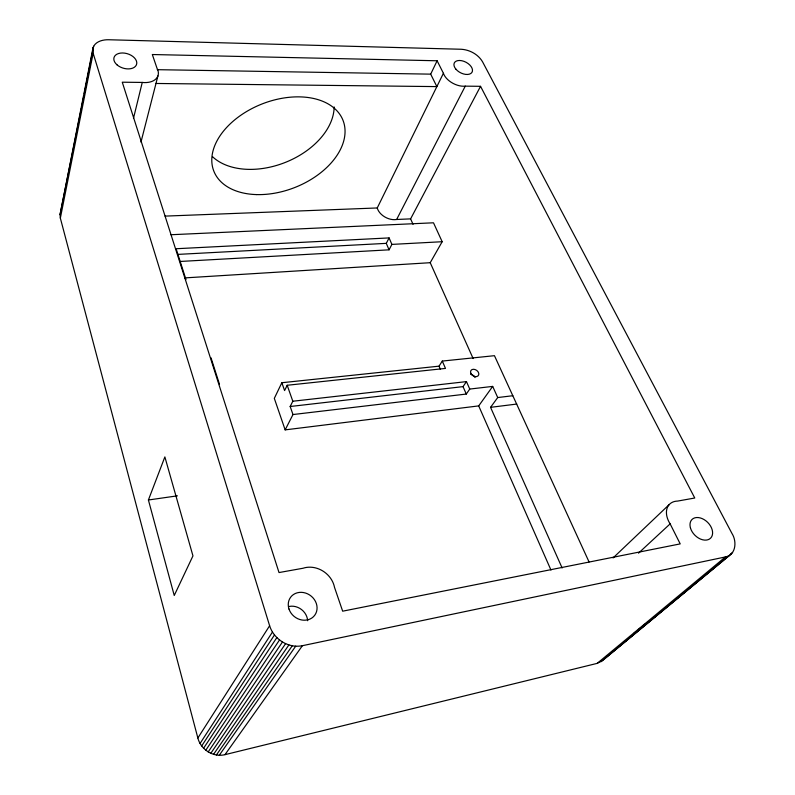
<?xml version="1.0" encoding="UTF-8"?>
<svg xmlns="http://www.w3.org/2000/svg" width="795" height="795" viewBox="0 0 795 795"><rect width="100%" height="100%" fill="white"/><g stroke="black" fill="none" stroke-linecap="round" stroke-linejoin="round"><path stroke-width="1.19" d="M92.995 47.879L93.134 53.235L269.624 625.745C273.768 639.23 288.426 648.561 302.398 645.699L725.428 556.947C736.14 554.93 736.955 541.246 732.016 533.564L482.535 61.771C478.163 54.358 469.736 49.797 461.249 49.26L108.696 39.75C102.724 39.591 95.072 41.489 92.995 47.879L60.032 214.65L60.35 218.128L197.856 738.008C200.738 749.566 213.298 757.625 224.985 754.654L597.194 663.368L602.531 660.536L731.191 554.045M60.032 214.65L81.388 108.18M81.865 105.755L83.793 96.036M84.27 93.611L93.651 46.259M60.35 218.128L93.134 53.235M133.471 118.356L142.255 82.432A18.394 11.796 17.5 0 0 157.092 68.479L152.322 54.527L437.121 60.778L443.411 73.279A15.811 9.431 27.4 0 0 465.264 86.148L480.538 86.317L694.76 498.008L677.638 501.079A20.531 14.221 44.4 0 0 670.135 523.865L638.514 553.151M140.973 142.086L157.907 75.942M148.407 499.995L164.873 456.916L192.956 555.894L174.244 595.475L148.407 499.995L177.404 495.832M589.055 561.936L494.45 355.683L442.298 361.069L439.019 366.167L281.837 382.723L274.315 398.375L285.157 429.876L478.699 405.897L492.691 386.4L497.72 397.55L490.555 407.338L562.125 567.968M155.78 83.465L436.872 86.605L430.691 74.144L437.121 60.778M442.298 361.069L445.478 368.413L287.184 385.267L284.59 390.584L281.837 382.723M165.082 216.111L377.247 207.962L443.411 73.279M285.157 429.876L292.987 414.543L290.165 406.503L292.818 401.236L287.184 385.267M377.247 207.962A14.062 9.52 27.1 0 0 396.635 219.48L465.264 86.148M180.217 261.456L389.063 249.829L386.281 243.359L389.093 237.914L176.112 248.736L185.97 279.542M389.063 249.829L391.895 244.403L389.093 237.914M413.052 224.329L410.608 218.873L480.538 86.317M473.134 358.535L430.224 262.698L442.169 241.72L433.494 222.799L170.955 234.734M197.856 738.008L269.624 625.745M200.072 743.454L272.466 632.045M201.692 745.939L274.484 634.937M203.609 748.204L276.849 637.59M205.796 750.212L279.522 639.955M208.211 751.911L282.454 641.992M210.824 753.292L285.594 643.652M290.165 406.503L463.038 386.628L466.466 381.61L469.746 389.063L466.287 394.052L292.987 414.543M213.567 754.316L288.893 644.924M216.409 754.972L292.282 645.779M219.291 755.25L295.7 646.186M224.985 754.654L302.398 645.699M613.064 557.941L669.33 504.467M597.194 663.368L725.428 556.947M633.575 633.635L635.483 632.045M638.345 629.68L640.253 628.1M643.105 625.725L645.013 624.145M603.882 659.055L718.283 564.311M720.191 562.731L723.053 560.366M725.915 557.991L727.822 556.411M730.675 554.045L732.583 552.465M600.941 661.768L729.512 555.337M490.555 407.338L516.75 404.059M497.72 397.55L512.815 395.721M469.746 389.063L492.691 386.4M292.818 401.236L466.466 381.61M184.599 277.912L430.224 262.698M177.981 254.39L386.281 243.359M391.895 244.403L442.169 241.72M396.635 219.48L410.608 218.873M142.255 82.432L122.271 82.203L279.015 572.559L303.004 568.256A23.244 20.233 36.8 0 1 334.516 587.366L342.665 611.186L680.212 543.889L670.135 523.865M157.281 69.682L430.691 74.144M478.699 405.897L550.965 570.045M463.038 386.628L466.287 394.052M439.019 366.167L440.37 369.307M211.013 357.82L219.42 384.094M334.148 106.937A68.44 45.593 -21.5 0 1 286.24 162.041A68.44 45.593 -21.5 0 1 212.513 156.685M289.281 606.426A14.747 13.117 38.1 0 1 307.645 620.736M470.67 374.336A4.462 3.26 34.1 0 1 475.032 377.546M690.418 527.82A13.177 9.063 45 0 0 709.418 539.08A13.177 9.063 45 0 0 704.052 519.562A13.177 9.063 45 0 0 690.418 527.82M455.903 69.165A10.017 5.933 27.5 0 0 471.842 72.514A10.017 5.933 27.5 0 0 461.895 60.748A10.017 5.933 27.5 0 0 455.903 69.165M116.954 64.783A11.786 7.513 17 0 0 136.303 65.081A11.786 7.513 17 0 0 122.639 52.977A11.786 7.513 17 0 0 116.954 64.783M288.992 609.049A15.045 13.257 37.5 0 0 313.439 616.731A15.045 13.257 37.5 0 0 305.548 593.05A15.045 13.257 37.5 0 0 288.992 609.049M256.765 194.596A69.404 44.868 -21.5 0 0 343.808 122.668A69.404 44.868 -21.5 0 0 234.674 119.906A69.404 44.868 -21.5 0 0 256.765 194.596M470.888 373.392A4.482 3.26 34 0 0 478.014 375.926A4.482 3.26 34 0 0 475.172 369.576A4.482 3.26 34 0 0 470.888 373.392"/></g></svg>
